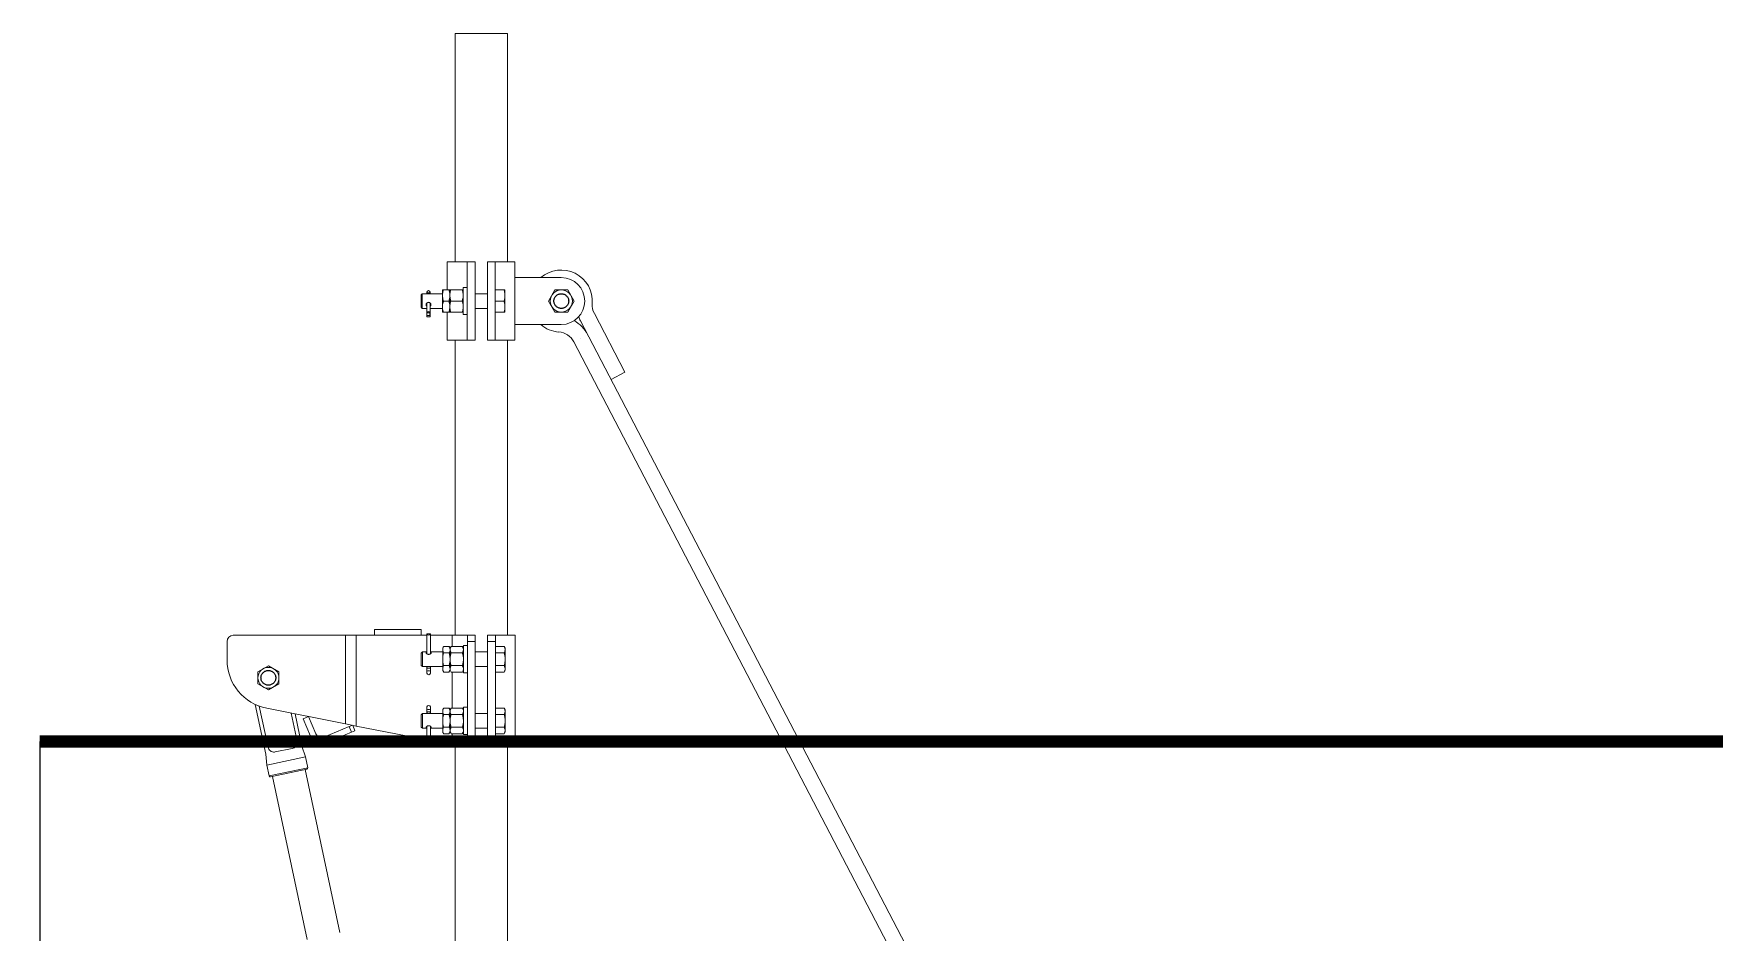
# Model space of a CAD drawing. Header units: millimetres. Extents: x -37020 to 35906, y -101 to 52234.
# Drawn here: x -342.292 to -340.93, y 322.709 to 323.438 of the extents above; entities that cross this region are included whole.
import ezdxf

# ---------------------------------------------------------------- set-up
doc = ezdxf.new("R2010")
doc.units = ezdxf.units.MM
doc.linetypes.add('HIDDEN', pattern=[9.525, 6.35, -3.175])
doc.linetypes.add('TRAZO_Y_PUNTO2', pattern=[12.7, 6.35, -3.175, 0, -3.175])
doc.layers.add('Catenaria', color=2, linetype='Continuous')
doc.layers.add('ME-RIELES', color=240, linetype='TRAZO_Y_PUNTO2')

msp = doc.modelspace()

# ---------------------------------------------------------------- linework, layer by layer
at = {"color": 8, "linetype": 'Continuous', "lineweight": 15}
for p, q in [((-341.9499, 323.4375), (-341.9077, 323.4375)), ((-341.9499, 323.4375), (-341.9499, 323.2524)), ((-341.9077, 323.4375), (-341.9077, 323.2524)), ((-341.9564, 323.2524), (-341.9339, 323.2524)), ((-341.9564, 323.2296), (-341.9564, 323.2524)), ((-341.9403, 323.1889), (-341.9403, 323.2524)), ((-341.9339, 323.1889), (-341.9339, 323.2524)), ((-341.9239, 323.2524), (-341.9015, 323.2524)), ((-341.9239, 323.1889), (-341.9239, 323.2524)), ((-341.9176, 323.1889), (-341.9176, 323.2524)), ((-341.9015, 323.1889), (-341.9015, 323.2524)), ((-341.9435, 323.2317), (-341.9403, 323.2317)), ((-341.9435, 323.2096), (-341.9435, 323.2317)), ((-341.9015, 323.2396), (-341.864, 323.2396)), ((-341.9776, 323.2257), (-341.9766, 323.2266)), ((-341.9776, 323.2156), (-341.9776, 323.2257)), ((-341.9766, 323.2266), (-341.9603, 323.2266)), ((-341.9766, 323.2146), (-341.9766, 323.2266)), ((-341.973, 323.2269), (-341.973, 323.2279)), ((-341.973, 323.2268), (-341.973, 323.2278)), ((-341.973, 323.2266), (-341.973, 323.2269)), ((-341.973, 323.2268), (-341.973, 323.2269)), ((-341.973, 323.2266), (-341.973, 323.2268)), ((-341.973, 323.211), (-341.973, 323.2189)), ((-341.973, 323.2189), (-341.973, 323.211)), ((-341.9702, 323.2269), (-341.9702, 323.2279)), ((-341.9702, 323.2278), (-341.9702, 323.2268)), ((-341.9702, 323.2266), (-341.9702, 323.2269)), ((-341.9702, 323.2269), (-341.9702, 323.2268)), ((-341.9702, 323.2268), (-341.9702, 323.2266)), ((-341.9702, 323.2189), (-341.9702, 323.211)), ((-341.9702, 323.2189), (-341.9702, 323.211)), ((-341.9603, 323.2251), (-341.9603, 323.2296)), ((-341.9603, 323.2161), (-341.9603, 323.2251)), ((-341.9551, 323.2296), (-341.9595, 323.2296)), ((-341.9551, 323.2206), (-341.9595, 323.2206)), ((-341.9543, 323.2296), (-341.9543, 323.2251)), ((-341.9543, 323.2251), (-341.9543, 323.2161)), ((-341.9535, 323.2296), (-341.9443, 323.2296)), ((-341.9535, 323.2206), (-341.9443, 323.2206)), ((-341.9339, 323.2266), (-341.9239, 323.2266)), ((-341.9176, 323.2296), (-341.9104, 323.2296)), ((-341.9176, 323.2206), (-341.9104, 323.2206)), ((-341.9096, 323.2296), (-341.9096, 323.2251)), ((-341.9096, 323.2251), (-341.9096, 323.2161)), ((-341.8744, 323.2206), (-341.8692, 323.2296)), ((-341.8692, 323.2116), (-341.8744, 323.2206)), ((-341.8692, 323.2296), (-341.8588, 323.2296)), ((-341.8588, 323.2296), (-341.8536, 323.2206)), ((-341.8536, 323.2206), (-341.8588, 323.2116)), ((-341.9766, 323.2146), (-341.9776, 323.2156)), ((-341.973, 323.2146), (-341.9766, 323.2146)), ((-341.973, 323.2086), (-341.973, 323.211)), ((-341.9728, 323.2112), (-341.9704, 323.2112)), ((-341.9704, 323.211), (-341.9728, 323.211)), ((-341.9728, 323.211), (-341.9728, 323.209)), ((-341.9704, 323.209), (-341.9728, 323.209)), ((-341.9728, 323.2077), (-341.9704, 323.2077)), ((-341.9704, 323.211), (-341.9704, 323.209)), ((-341.9603, 323.2146), (-341.9702, 323.2146)), ((-341.9702, 323.211), (-341.9702, 323.2086)), ((-341.9603, 323.2161), (-341.9603, 323.2116)), ((-341.9551, 323.2116), (-341.9595, 323.2116)), ((-341.9564, 323.1889), (-341.9564, 323.2116)), ((-341.9543, 323.2161), (-341.9543, 323.2116)), ((-341.9535, 323.2116), (-341.9443, 323.2116)), ((-341.9403, 323.2096), (-341.9435, 323.2096)), ((-341.9239, 323.2146), (-341.9339, 323.2146)), ((-341.9176, 323.2116), (-341.9104, 323.2116)), ((-341.9096, 323.2161), (-341.9096, 323.2116)), ((-341.8588, 323.2116), (-341.8692, 323.2116)), ((-341.8485, 323.2046), (-341.3889, 322.3226)), ((-341.8372, 323.2105), (-341.8124, 323.1629)), ((-341.9015, 323.2016), (-341.864, 323.2016)), ((-341.9564, 323.1889), (-341.9339, 323.1889)), ((-341.9499, 323.1889), (-341.9499, 322.9496)), ((-341.9239, 323.1889), (-341.9015, 323.1889)), ((-341.9077, 323.1889), (-341.9077, 322.9496)), ((-341.3958, 322.3084), (-341.8539, 323.1875)), ((-341.8237, 323.1571), (-341.8124, 323.1629)), ((-342.0388, 322.9496), (-342.1298, 322.9496)), ((-342.0301, 322.9496), (-342.0388, 322.9496)), ((-342.0388, 322.9496), (-342.0388, 322.8777)), ((-342.0301, 322.9496), (-342.0301, 322.876)), ((-341.9728, 322.9496), (-342.0301, 322.9496)), ((-342.0154, 322.9544), (-341.9774, 322.9544)), ((-342.0154, 322.9496), (-342.0154, 322.9544)), ((-341.9774, 322.9496), (-341.9774, 322.9544)), ((-341.9729, 322.9345), (-341.9729, 322.9505)), ((-341.9728, 322.9345), (-341.9728, 322.9505)), ((-341.9726, 322.9509), (-341.9703, 322.9509)), ((-341.97, 322.9505), (-341.97, 322.9345)), ((-341.97, 322.9345), (-341.97, 322.9505)), ((-341.9524, 322.9496), (-341.97, 322.9496)), ((-341.9524, 322.9496), (-341.9426, 322.9496)), ((-341.9524, 322.9496), (-341.9524, 322.9406)), ((-341.9426, 322.9496), (-341.9401, 322.9496)), ((-341.9401, 322.9496), (-341.9401, 322.9446)), ((-341.9338, 322.9496), (-341.9401, 322.9496)), ((-341.9338, 322.9446), (-341.9338, 322.9496)), ((-341.9238, 322.9496), (-341.9238, 322.9446)), ((-341.9174, 322.9496), (-341.9238, 322.9496)), ((-341.9174, 322.9496), (-341.9149, 322.9496)), ((-341.9174, 322.9446), (-341.9174, 322.9496)), ((-341.9149, 322.9496), (-341.9013, 322.9496)), ((-341.9013, 322.9496), (-341.9013, 322.8607)), ((-342.1348, 322.9446), (-342.1348, 322.9296)), ((-341.9774, 322.9352), (-341.9765, 322.9362)), ((-341.9774, 322.9251), (-341.9774, 322.9352)), ((-341.9765, 322.9362), (-341.9729, 322.9362)), ((-341.9765, 322.9242), (-341.9765, 322.9362)), ((-341.97, 322.9362), (-341.9601, 322.9362)), ((-341.9601, 322.9392), (-341.9593, 322.9406)), ((-341.9601, 322.938), (-341.9601, 322.9392)), ((-341.9601, 322.938), (-341.9601, 322.9302)), ((-341.9549, 322.9406), (-341.9593, 322.9406)), ((-341.9549, 322.9354), (-341.9593, 322.9354)), ((-341.9549, 322.9406), (-341.9541, 322.9392)), ((-341.9541, 322.9392), (-341.9533, 322.9406)), ((-341.9541, 322.9392), (-341.9541, 322.938)), ((-341.9541, 322.938), (-341.9541, 322.9302)), ((-341.9533, 322.9406), (-341.9441, 322.9406)), ((-341.9533, 322.9354), (-341.9441, 322.9354)), ((-341.9441, 322.9406), (-341.9433, 322.9392)), ((-341.9433, 322.9412), (-341.9401, 322.9412)), ((-341.9433, 322.9191), (-341.9433, 322.9412)), ((-341.9401, 322.8657), (-341.9401, 322.9446)), ((-341.9401, 322.9446), (-341.9338, 322.9446)), ((-341.9401, 322.9191), (-341.9401, 322.9412)), ((-341.9338, 322.8657), (-341.9338, 322.9446)), ((-341.9338, 322.9362), (-341.9238, 322.9362)), ((-341.9238, 322.8657), (-341.9238, 322.9446)), ((-341.9238, 322.9446), (-341.9174, 322.9446)), ((-341.9174, 322.8657), (-341.9174, 322.9446)), ((-341.9174, 322.9406), (-341.9103, 322.9406)), ((-341.9174, 322.9354), (-341.9103, 322.9354)), ((-341.9103, 322.9406), (-341.9095, 322.9392)), ((-341.9095, 322.9392), (-341.9095, 322.938)), ((-341.9095, 322.938), (-341.9095, 322.9302)), ((-342.1013, 322.9249), (-342.1098, 322.92)), ((-342.1098, 322.92), (-342.1098, 322.9102)), ((-342.0928, 322.92), (-342.1013, 322.9249)), ((-342.0928, 322.9102), (-342.0928, 322.92)), ((-341.9765, 322.9242), (-341.9774, 322.9251)), ((-341.9601, 322.9242), (-341.9765, 322.9242)), ((-341.9729, 322.9235), (-341.9729, 322.9242)), ((-341.9729, 322.9206), (-341.9729, 322.9235)), ((-341.9729, 322.9235), (-341.9728, 322.9234)), ((-341.9729, 322.9189), (-341.9729, 322.9206)), ((-341.9729, 322.9206), (-341.9728, 322.9206)), ((-341.9728, 322.9234), (-341.9728, 322.9242)), ((-341.9728, 322.9206), (-341.9728, 322.9234)), ((-341.9728, 322.9234), (-341.9728, 322.9233)), ((-341.9728, 322.9233), (-341.9726, 322.9232)), ((-341.9728, 322.9188), (-341.9728, 322.9206)), ((-341.9726, 322.9232), (-341.9724, 322.923)), ((-341.9724, 322.923), (-341.9722, 322.923)), ((-341.9722, 322.923), (-341.9719, 322.9229)), ((-341.9719, 322.9229), (-341.9716, 322.9229)), ((-341.9716, 322.9229), (-341.9713, 322.9229)), ((-341.9713, 322.9229), (-341.971, 322.9229)), ((-341.971, 322.9229), (-341.9707, 322.923)), ((-341.9707, 322.923), (-341.9704, 322.923)), ((-341.9704, 322.923), (-341.9702, 322.9232)), ((-341.9702, 322.9232), (-341.9701, 322.9233)), ((-341.9701, 322.9233), (-341.97, 322.9234)), ((-341.97, 322.9242), (-341.97, 322.9235)), ((-341.97, 322.9234), (-341.97, 322.9242)), ((-341.97, 322.9235), (-341.97, 322.9206)), ((-341.97, 322.9234), (-341.97, 322.9235)), ((-341.97, 322.9206), (-341.97, 322.9234)), ((-341.97, 322.9206), (-341.97, 322.9189)), ((-341.97, 322.9188), (-341.97, 322.9206)), ((-341.97, 322.9206), (-341.97, 322.9206)), ((-341.9601, 322.9224), (-341.9601, 322.9302)), ((-341.9601, 322.9212), (-341.9601, 322.9224)), ((-341.9593, 322.9198), (-341.9601, 322.9212)), ((-341.9549, 322.925), (-341.9593, 322.925)), ((-341.9549, 322.9198), (-341.9593, 322.9198)), ((-341.9541, 322.9212), (-341.9549, 322.9198)), ((-341.9541, 322.9302), (-341.9541, 322.9224)), ((-341.9541, 322.9224), (-341.9541, 322.9212)), ((-341.9533, 322.9198), (-341.9541, 322.9212)), ((-341.9533, 322.925), (-341.9441, 322.925)), ((-341.9533, 322.9198), (-341.9441, 322.9198)), ((-341.9524, 322.9198), (-341.9524, 322.8906)), ((-341.9433, 322.9212), (-341.9441, 322.9198)), ((-341.9401, 322.9191), (-341.9433, 322.9191)), ((-341.9238, 322.9242), (-341.9338, 322.9242)), ((-341.9174, 322.925), (-341.9103, 322.925)), ((-341.9174, 322.9198), (-341.9103, 322.9198)), ((-341.9095, 322.9212), (-341.9103, 322.9198)), ((-341.9095, 322.9302), (-341.9095, 322.9224)), ((-341.9095, 322.9224), (-341.9095, 322.9212)), ((-342.1098, 322.9102), (-342.1013, 322.9053)), ((-342.1013, 322.9053), (-342.0928, 322.9102)), ((-342.1121, 322.8935), (-342.1035, 322.8533)), ((-342.1087, 322.8921), (-342.1016, 322.8588)), ((-341.9729, 322.8915), (-341.9729, 322.8897)), ((-341.9728, 322.8915), (-341.9728, 322.8897)), ((-341.97, 322.8915), (-341.97, 322.8897)), ((-341.97, 322.8897), (-341.97, 322.8915)), ((-341.9433, 322.8912), (-341.9433, 322.8691)), ((-341.9401, 322.8912), (-341.9433, 322.8912)), ((-341.9401, 322.8912), (-341.9401, 322.8691)), ((-342.1026, 322.8904), (-342.0388, 322.8777)), ((-342.0781, 322.8638), (-342.0829, 322.8865)), ((-342.0797, 322.8859), (-342.0741, 322.8596)), ((-342.0731, 322.8819), (-342.0687, 322.8837)), ((-342.0673, 322.8678), (-342.0731, 322.8819)), ((-342.0687, 322.8837), (-342.0629, 322.8696)), ((-342.0301, 322.876), (-342.0388, 322.8777)), ((-341.9765, 322.8862), (-341.9774, 322.8852)), ((-341.9774, 322.8852), (-341.9774, 322.8751)), ((-341.9601, 322.8862), (-341.9765, 322.8862)), ((-341.9765, 322.8862), (-341.9765, 322.8742)), ((-341.9729, 322.8897), (-341.9728, 322.8897)), ((-341.9729, 322.8897), (-341.9729, 322.8869)), ((-341.9729, 322.8869), (-341.9728, 322.8869)), ((-341.9729, 322.8869), (-341.9729, 322.8862)), ((-341.9728, 322.8897), (-341.9728, 322.8869)), ((-341.9728, 322.8871), (-341.9726, 322.8872)), ((-341.9728, 322.8869), (-341.9728, 322.8871)), ((-341.9728, 322.8869), (-341.9728, 322.8862)), ((-341.9726, 322.8872), (-341.9724, 322.8873)), ((-341.9724, 322.8873), (-341.9722, 322.8874)), ((-341.9722, 322.8874), (-341.9719, 322.8875)), ((-341.9719, 322.8875), (-341.9716, 322.8875)), ((-341.9716, 322.8875), (-341.9713, 322.8875)), ((-341.9713, 322.8875), (-341.971, 322.8875)), ((-341.971, 322.8875), (-341.9707, 322.8874)), ((-341.9707, 322.8874), (-341.9704, 322.8873)), ((-341.9704, 322.8873), (-341.9702, 322.8872)), ((-341.9702, 322.8872), (-341.9701, 322.8871)), ((-341.9701, 322.8871), (-341.97, 322.8869)), ((-341.97, 322.8897), (-341.97, 322.8897)), ((-341.97, 322.8897), (-341.97, 322.8869)), ((-341.97, 322.8869), (-341.97, 322.8897)), ((-341.97, 322.8869), (-341.97, 322.8869)), ((-341.97, 322.8869), (-341.97, 322.8862)), ((-341.97, 322.8862), (-341.97, 322.8869)), ((-341.9593, 322.8906), (-341.9601, 322.8892)), ((-341.9601, 322.8892), (-341.9601, 322.888)), ((-341.9601, 322.888), (-341.9601, 322.8802)), ((-341.9601, 322.8724), (-341.9601, 322.8802)), ((-341.9549, 322.8906), (-341.9593, 322.8906)), ((-341.9549, 322.8854), (-341.9593, 322.8854)), ((-341.9541, 322.8892), (-341.9549, 322.8906)), ((-341.9533, 322.8906), (-341.9541, 322.8892)), ((-341.9541, 322.888), (-341.9541, 322.8892)), ((-341.9541, 322.8802), (-341.9541, 322.888)), ((-341.9541, 322.8724), (-341.9541, 322.8802)), ((-341.9533, 322.8906), (-341.9441, 322.8906)), ((-341.9533, 322.8854), (-341.9441, 322.8854)), ((-341.9433, 322.8892), (-341.9441, 322.8906)), ((-341.9238, 322.8862), (-341.9338, 322.8862)), ((-341.9174, 322.8906), (-341.9103, 322.8906)), ((-341.9174, 322.8854), (-341.9103, 322.8854)), ((-341.9095, 322.8892), (-341.9103, 322.8906)), ((-341.9095, 322.888), (-341.9095, 322.8892)), ((-341.9095, 322.8802), (-341.9095, 322.888)), ((-341.9095, 322.8724), (-341.9095, 322.8802)), ((-342.0564, 322.8669), (-342.0358, 322.8755)), ((-342.034, 322.8711), (-342.0545, 322.8625)), ((-342.033, 322.8766), (-342.0358, 322.8755)), ((-342.0358, 322.8755), (-342.034, 322.8711)), ((-342.034, 322.8711), (-342.0312, 322.8722)), ((-342.0312, 322.8722), (-342.033, 322.8766)), ((-341.9728, 322.8647), (-342.0301, 322.876)), ((-341.9774, 322.8751), (-341.9765, 322.8742)), ((-341.9765, 322.8742), (-341.9729, 322.8742)), ((-341.9729, 322.8758), (-341.9729, 322.8598)), ((-341.9728, 322.8758), (-341.9728, 322.8598)), ((-341.97, 322.8758), (-341.97, 322.8598)), ((-341.97, 322.8598), (-341.97, 322.8758)), ((-341.97, 322.8742), (-341.9601, 322.8742)), ((-341.9529, 322.8607), (-341.97, 322.8641)), ((-341.9601, 322.8724), (-341.9601, 322.8712)), ((-341.9601, 322.8712), (-341.9593, 322.8698)), ((-341.9549, 322.875), (-341.9593, 322.875)), ((-341.9549, 322.8698), (-341.9593, 322.8698)), ((-341.9549, 322.8698), (-341.9541, 322.8712)), ((-341.9541, 322.8712), (-341.9541, 322.8724)), ((-341.9541, 322.8712), (-341.9533, 322.8698)), ((-341.9533, 322.875), (-341.9441, 322.875)), ((-341.9533, 322.8698), (-341.9441, 322.8698)), ((-341.9524, 322.8698), (-341.9524, 322.8607)), ((-341.9441, 322.8698), (-341.9433, 322.8712)), ((-341.9433, 322.8691), (-341.9401, 322.8691)), ((-341.9401, 322.8657), (-341.9401, 322.8607)), ((-341.9338, 322.8657), (-341.9401, 322.8657)), ((-341.9338, 322.8742), (-341.9238, 322.8742)), ((-341.9338, 322.8607), (-341.9338, 322.8657)), ((-341.9238, 322.8657), (-341.9238, 322.8607)), ((-341.9174, 322.8657), (-341.9238, 322.8657)), ((-341.9174, 322.875), (-341.9103, 322.875)), ((-341.9174, 322.8698), (-341.9103, 322.8698)), ((-341.9174, 322.8607), (-341.9174, 322.8657)), ((-341.9103, 322.8698), (-341.9095, 322.8712)), ((-341.9095, 322.8712), (-341.9095, 322.8724)), ((-342.1035, 322.8533), (-342.1026, 322.8443)), ((-342.1035, 322.8533), (-342.1035, 322.8533)), ((-342.1026, 322.8443), (-342.0713, 322.851)), ((-342.0957, 322.855), (-342.0964, 322.8548)), ((-342.082, 322.8579), (-342.0957, 322.855)), ((-342.0812, 322.8581), (-342.082, 322.8579)), ((-342.0713, 322.851), (-342.0741, 322.8596)), ((-342.0741, 322.8596), (-342.0741, 322.8596)), ((-342.0694, 322.8422), (-342.0713, 322.851)), ((-341.9726, 322.8595), (-341.9703, 322.8595)), ((-341.9529, 322.8607), (-341.9426, 322.8607)), ((-341.9499, 322.8607), (-341.9499, 321.8229)), ((-341.9426, 322.8607), (-341.9401, 322.8607)), ((-341.9401, 322.8607), (-341.9338, 322.8607)), ((-341.9238, 322.8607), (-341.9174, 322.8607)), ((-341.9174, 322.8607), (-341.9149, 322.8607)), ((-341.9149, 322.8607), (-341.9013, 322.8607)), ((-341.9077, 322.8607), (-341.9077, 321.8442)), ((-342.1026, 322.8443), (-342.1007, 322.8355)), ((-342.0694, 322.8422), (-342.1007, 322.8355)), ((-342.0995, 322.8347), (-342.0702, 322.841)), ((-342.0435, 322.7087), (-342.0716, 322.8407)), ((-342.098, 322.8351), (-342.0699, 322.703))]:
    msp.add_line(p, q, dxfattribs=at)
for centre, radius in [((-341.864, 323.2206), 0.009), ((-342.1013, 322.9151), 0.0085)]:
    msp.add_circle(centre, radius, dxfattribs=at)
at = {"color": 8, "linetype": 'HIDDEN'}
for centre in [(-341.864, 323.2206), (-342.1013, 322.9151)]:
    msp.add_circle(centre, 0.006, dxfattribs=at)
at = {"color": 8, "linetype": 'Continuous', "lineweight": 15}
for centre, radius, start, end in [((-341.864, 323.2206), 0.0252, 355.4067, 131.0706), ((-341.864, 323.2206), 0.019, 270, 90), ((-341.9716, 323.2276), 0.00145, 10.9624, 169.0376), ((-341.9728, 323.2278), 0.00023, 169.0376, 180), ((-341.9716, 323.225), 0.00233, 52.408, 127.592), ((-341.9704, 323.2278), 0.00023, 0, 10.9624), ((-341.8239, 323.2174), 0.015, 175.4067, 207.5234), ((-341.8672, 323.1806), 0.0277, 27.5234, 60.6893), ((-341.8239, 323.2174), 0.0277, 200.1634, 207.5234), ((-341.864, 323.2206), 0.0252, 228.9294, 265.446), ((-341.8672, 323.1806), 0.015, 27.5234, 85.446), ((-342.1298, 322.9446), 0.005, 90, 180), ((-342.0948, 322.9296), 0.04, 180, 258.7892), ((-341.9726, 322.9189), 0.00023, 180, 190.9624), ((-341.9714, 322.9158), 0.00502, 73.5357, 106.4643), ((-341.9714, 322.9191), 0.00145, 190.9624, 349.0376), ((-341.9702, 322.9189), 0.00023, 349.0376, 0), ((-341.9726, 322.8915), 0.00023, 169.0376, 180), ((-341.9714, 322.8912), 0.00145, 10.9624, 169.0376), ((-341.9702, 322.8915), 0.00023, 0, 10.9624), ((-341.9714, 322.8945), 0.00502, 253.5357, 286.4643), ((-342.0583, 322.8715), 0.00976, 202.5841, 292.5841), ((-342.0583, 322.8715), 0.005, 202.5841, 292.5841), ((-342.0704, 322.842), 0.001, 282.0463, 12.0463), ((-342.0997, 322.8357), 0.001, 192.0463, 282.0463)]:
    msp.add_arc(centre, radius, start, end, dxfattribs=at)
at = {"color": 8, "lineweight": 15}
msp.add_arc((-341.8293, 323.2003), 0.0214, 207.5021, 207.5234, dxfattribs=at)
at = {"color": 8, "linetype": 'Continuous', "lineweight": 15, "extrusion": (0, 0, -1)}
for centre, major_axis, ratio, start_param, end_param in [((-341.9716, 323.211), (0.00145, 0), 0.268541, 3.332922, 3.77896), ((-341.9728, 323.211), (0.00023, 0), 0.268541, 1.570796, 3.332922), ((-341.9728, 323.2086), (0, -0.000337), 0.683289, 1.379467, 3.141593), ((-341.9716, 323.209), (0, -0.00212), 0.683289, 0.933429, 1.379467), ((-341.9716, 323.2097), (0, 0.00251), 0.578234, -0.933429, 0.933429), ((-341.9716, 323.2077), (0.00145, 0), 0.002646, 0.637368, 2.504225), ((-341.9716, 323.211), (0.00145, 0), 0.268541, -0.637368, -0.191329), ((-341.9704, 323.211), (0.00023, 0), 0.268541, -0.191329, 1.570796), ((-341.9704, 323.2086), (0, -0.000337), 0.683289, 3.141593, 4.903718), ((-341.9716, 323.209), (0, 0.00212), 0.683289, 1.762125, 2.208164), ((-341.9726, 322.9505), (0.00023, 0), 0.534873, 3.141593, 3.332922), ((-341.9714, 322.9504), (0.00145, 0), 0.534873, 3.332922, 3.77896), ((-341.9714, 322.9526), (0, -0.00289), 0.501149, -0.933429, 0.933429), ((-341.9714, 322.9504), (0.00145, 0), 0.534873, -0.637368, -0.191329), ((-341.9702, 322.9505), (0.00023, 0), 0.534873, -0.191329, 0)]:
    msp.add_ellipse(centre, major_axis=major_axis, ratio=ratio, start_param=start_param, end_param=end_param, dxfattribs=at)
at = {"color": 8, "linetype": 'Continuous', "lineweight": 15}
for centre, major_axis, ratio, start_param, end_param in [((-341.9726, 322.8598), (0.00023, 0), 0.534873, 3.141593, 3.332922), ((-341.9714, 322.86), (0.00145, 0), 0.534873, 3.332922, 3.77896), ((-341.9714, 322.8578), (0, 0.00289), 0.501149, -0.933429, 0.933429), ((-341.9714, 322.86), (0.00145, 0), 0.534873, -0.637368, -0.191329), ((-341.9702, 322.8598), (0.00023, 0), 0.534873, -0.191329, 0)]:
    msp.add_ellipse(centre, major_axis=major_axis, ratio=ratio, start_param=start_param, end_param=end_param, dxfattribs=at)
for points, knots in [([(-341.9716, 323.2196), (-341.9717, 323.2195), (-341.9719, 323.2195), (-341.9722, 323.2195), (-341.9725, 323.2193), (-341.9728, 323.2191), (-341.9731, 323.2189), (-341.9733, 323.2187), (-341.9734, 323.2184), (-341.9735, 323.2181), (-341.9736, 323.2178), (-341.9736, 323.2175), (-341.9735, 323.2172), (-341.9734, 323.217), (-341.9733, 323.2168), (-341.9731, 323.2166), (-341.973, 323.2165), (-341.973, 323.2165)], [0, 0, 0, 0, 0.068185, 0.138424, 0.206589, 0.276604, 0.347191, 0.419719, 0.492019, 0.56656, 0.636312, 0.708255, 0.775366, 0.84438, 0.912446, 0.982318, 1, 1, 1, 1]), ([(-341.9702, 323.2165), (-341.9702, 323.2165), (-341.9701, 323.2166), (-341.9699, 323.2167), (-341.9698, 323.217), (-341.9696, 323.2172), (-341.9696, 323.2175), (-341.9696, 323.2178), (-341.9696, 323.2181), (-341.9697, 323.2184), (-341.9699, 323.2186), (-341.9701, 323.2189), (-341.9703, 323.2191), (-341.9706, 323.2193), (-341.9709, 323.2194), (-341.9713, 323.2195), (-341.9715, 323.2195), (-341.9716, 323.2196)], [0, 0, 0, 0, 0.007353, 0.079304, 0.153361, 0.224729, 0.298371, 0.366432, 0.436535, 0.503615, 0.572511, 0.642094, 0.713546, 0.785744, 0.860107, 0.929006, 1, 1, 1, 1]), ([(-341.9603, 323.2251), (-341.9603, 323.2253), (-341.9603, 323.2257), (-341.9602, 323.2265), (-341.96, 323.2276), (-341.9598, 323.2286), (-341.9596, 323.2293), (-341.9595, 323.2296)], [0, 0, 0, 0, 0.070056, 0.299813, 0.530831, 0.765026, 1, 1, 1, 1]), ([(-341.9595, 323.2296), (-341.9596, 323.2296), (-341.9598, 323.2296), (-341.9601, 323.2296), (-341.9602, 323.2296), (-341.9603, 323.2296), (-341.9603, 323.2296)], [0, 0, 0, 0, 0.247269, 0.495363, 0.746874, 1, 1, 1, 1]), ([(-341.9595, 323.2206), (-341.9596, 323.2211), (-341.9598, 323.2219), (-341.96, 323.2228), (-341.9602, 323.2239), (-341.9602, 323.2246), (-341.9603, 323.2251)], [0, 0, 0, 0, 0.3298121, 0.4953835, 0.6598535, 1, 1, 1, 1]), ([(-341.9595, 323.2206), (-341.9595, 323.2205), (-341.9596, 323.2201), (-341.9599, 323.2192), (-341.9601, 323.2181), (-341.9602, 323.217), (-341.9603, 323.2164), (-341.9603, 323.2161)], [0, 0, 0, 0, 0.1285596, 0.257217, 0.6262796, 0.8131452, 1, 1, 1, 1]), ([(-341.9543, 323.2251), (-341.9543, 323.2253), (-341.9543, 323.2257), (-341.9543, 323.2265), (-341.9545, 323.2276), (-341.9547, 323.2286), (-341.955, 323.2293), (-341.9551, 323.2296)], [0, 0, 0, 0, 0.070056, 0.299813, 0.530831, 0.765026, 1, 1, 1, 1]), ([(-341.9551, 323.2296), (-341.955, 323.2296), (-341.9547, 323.2296), (-341.9545, 323.2296), (-341.9543, 323.2296), (-341.9543, 323.2296), (-341.9543, 323.2296)], [0, 0, 0, 0, 0.247269, 0.495363, 0.746874, 1, 1, 1, 1]), ([(-341.9551, 323.2206), (-341.955, 323.221), (-341.9547, 323.2217), (-341.9545, 323.2229), (-341.9543, 323.224), (-341.9543, 323.2248), (-341.9543, 323.2251)], [0, 0, 0, 0, 0.247269, 0.495363, 0.746874, 1, 1, 1, 1]), ([(-341.9551, 323.2206), (-341.9549, 323.2203), (-341.9547, 323.2193), (-341.9544, 323.2181), (-341.9543, 323.217), (-341.9543, 323.2164), (-341.9543, 323.2161)], [0, 0, 0, 0, 0.257198, 0.626269, 0.812787, 1, 1, 1, 1]), ([(-341.9543, 323.2251), (-341.9543, 323.2254), (-341.9543, 323.2258), (-341.9542, 323.2267), (-341.954, 323.228), (-341.9536, 323.2291), (-341.9535, 323.2296)], [0, 0, 0, 0, 0.134092, 0.268456, 0.632398, 1, 1, 1, 1]), ([(-341.9543, 323.2296), (-341.9543, 323.2296), (-341.9543, 323.2296), (-341.9542, 323.2296), (-341.954, 323.2296), (-341.9538, 323.2296), (-341.9536, 323.2296), (-341.9535, 323.2296)], [0, 0, 0, 0, 0.070059, 0.376588, 0.530821, 0.683101, 1, 1, 1, 1]), ([(-341.9535, 323.2206), (-341.9535, 323.2208), (-341.9536, 323.2212), (-341.9539, 323.2221), (-341.9541, 323.2232), (-341.9542, 323.2243), (-341.9543, 323.2249), (-341.9543, 323.2251)], [0, 0, 0, 0, 0.128559, 0.257217, 0.626279, 0.812792, 1, 1, 1, 1]), ([(-341.9535, 323.2206), (-341.9536, 323.2203), (-341.9538, 323.2196), (-341.9541, 323.2184), (-341.9542, 323.2173), (-341.9543, 323.2165), (-341.9543, 323.2161)], [0, 0, 0, 0, 0.247269, 0.495363, 0.746874, 1, 1, 1, 1]), ([(-341.9435, 323.2251), (-341.9435, 323.2254), (-341.9435, 323.2258), (-341.9436, 323.2267), (-341.9438, 323.228), (-341.9441, 323.2291), (-341.9443, 323.2296)], [0, 0, 0, 0, 0.134092, 0.268456, 0.632398, 1, 1, 1, 1]), ([(-341.9435, 323.2296), (-341.9435, 323.2296), (-341.9435, 323.2296), (-341.9435, 323.2296), (-341.9437, 323.2296), (-341.9439, 323.2296), (-341.9442, 323.2296), (-341.9443, 323.2296)], [0, 0, 0, 0, 0.0700556, 0.2998126, 0.5308313, 0.7650256, 1, 1, 1, 1]), ([(-341.9443, 323.2206), (-341.9442, 323.2208), (-341.9441, 323.2212), (-341.9438, 323.2221), (-341.9436, 323.2232), (-341.9435, 323.2243), (-341.9435, 323.2249), (-341.9435, 323.2251)], [0, 0, 0, 0, 0.128559, 0.257217, 0.626279, 0.812792, 1, 1, 1, 1]), ([(-341.9443, 323.2206), (-341.9442, 323.2203), (-341.9439, 323.2196), (-341.9437, 323.2184), (-341.9435, 323.2173), (-341.9435, 323.2165), (-341.9435, 323.2161)], [0, 0, 0, 0, 0.247269, 0.495363, 0.746874, 1, 1, 1, 1]), ([(-341.9096, 323.2251), (-341.9096, 323.2253), (-341.9096, 323.2257), (-341.9097, 323.2265), (-341.9099, 323.2276), (-341.9101, 323.2286), (-341.9103, 323.2293), (-341.9104, 323.2296)], [0, 0, 0, 0, 0.0700556, 0.2998126, 0.5308313, 0.7650256, 1, 1, 1, 1]), ([(-341.9104, 323.2296), (-341.9104, 323.2296), (-341.9102, 323.2296), (-341.9099, 323.2296), (-341.9098, 323.2296), (-341.9097, 323.2296), (-341.9096, 323.2296), (-341.9096, 323.2296)], [0, 0, 0, 0, 0.195992, 0.395337, 0.59523, 0.797179, 1, 1, 1, 1]), ([(-341.9104, 323.2206), (-341.9103, 323.221), (-341.9101, 323.2217), (-341.9098, 323.2229), (-341.9097, 323.224), (-341.9097, 323.2248), (-341.9096, 323.2251)], [0, 0, 0, 0, 0.2472686, 0.4953626, 0.746874, 1, 1, 1, 1]), ([(-341.9096, 323.2161), (-341.9096, 323.2163), (-341.9096, 323.2167), (-341.9097, 323.2175), (-341.9099, 323.2186), (-341.9101, 323.2196), (-341.9103, 323.2203), (-341.9104, 323.2206)], [0, 0, 0, 0, 0.070056, 0.299813, 0.530831, 0.765026, 1, 1, 1, 1]), ([(-341.9603, 323.2161), (-341.9603, 323.2157), (-341.9602, 323.2148), (-341.96, 323.2133), (-341.9596, 323.2122), (-341.9595, 323.2116)], [0, 0, 0, 0, 0.268407, 0.632373, 1, 1, 1, 1]), ([(-341.9603, 323.2116), (-341.9603, 323.2116), (-341.9603, 323.2116), (-341.9602, 323.2116), (-341.96, 323.2116), (-341.9598, 323.2116), (-341.9596, 323.2116), (-341.9595, 323.2116)], [0, 0, 0, 0, 0.070056, 0.299813, 0.530831, 0.765026, 1, 1, 1, 1]), ([(-341.9543, 323.2161), (-341.9543, 323.2157), (-341.9543, 323.2148), (-341.9546, 323.2133), (-341.9549, 323.2122), (-341.9551, 323.2116)], [0, 0, 0, 0, 0.268407, 0.632373, 1, 1, 1, 1]), ([(-341.9543, 323.2116), (-341.9543, 323.2116), (-341.9543, 323.2116), (-341.9543, 323.2116), (-341.9545, 323.2116), (-341.9547, 323.2116), (-341.955, 323.2116), (-341.9551, 323.2116)], [0, 0, 0, 0, 0.070056, 0.299813, 0.530831, 0.765026, 1, 1, 1, 1]), ([(-341.9543, 323.2161), (-341.9543, 323.216), (-341.9543, 323.2156), (-341.9542, 323.2148), (-341.954, 323.2137), (-341.9538, 323.2127), (-341.9536, 323.212), (-341.9535, 323.2116)], [0, 0, 0, 0, 0.070056, 0.299813, 0.530831, 0.765026, 1, 1, 1, 1]), ([(-341.9535, 323.2116), (-341.9536, 323.2116), (-341.9538, 323.2116), (-341.9541, 323.2116), (-341.9542, 323.2116), (-341.9543, 323.2116), (-341.9543, 323.2116)], [0, 0, 0, 0, 0.247269, 0.495363, 0.746874, 1, 1, 1, 1]), ([(-341.9435, 323.2161), (-341.9435, 323.216), (-341.9435, 323.2155), (-341.9435, 323.2147), (-341.9437, 323.2137), (-341.9439, 323.2128), (-341.9441, 323.2121), (-341.9443, 323.2116)], [0, 0, 0, 0, 0.070059, 0.376588, 0.530821, 0.683101, 1, 1, 1, 1]), ([(-341.9443, 323.2116), (-341.9442, 323.2116), (-341.9439, 323.2116), (-341.9437, 323.2116), (-341.9435, 323.2116), (-341.9435, 323.2116), (-341.9435, 323.2116)], [0, 0, 0, 0, 0.2472686, 0.4953626, 0.746874, 1, 1, 1, 1]), ([(-341.9104, 323.2116), (-341.9103, 323.212), (-341.9101, 323.2127), (-341.9098, 323.2139), (-341.9097, 323.215), (-341.9097, 323.2158), (-341.9096, 323.2161)], [0, 0, 0, 0, 0.2472686, 0.4953626, 0.746874, 1, 1, 1, 1]), ([(-341.9096, 323.2116), (-341.9096, 323.2116), (-341.9097, 323.2116), (-341.9098, 323.2116), (-341.9099, 323.2116), (-341.9101, 323.2116), (-341.9103, 323.2116), (-341.9104, 323.2116), (-341.9104, 323.2116)], [0, 0, 0, 0, 0.19903, 0.398926, 0.601147, 0.803999, 0.901978, 1, 1, 1, 1]), ([(-341.9729, 322.9359), (-341.9729, 322.9359), (-341.973, 322.9359), (-341.9731, 322.9358), (-341.9733, 322.9357), (-341.9734, 322.9356), (-341.9734, 322.9355), (-341.9734, 322.9353), (-341.9734, 322.9351), (-341.9733, 322.9349), (-341.9731, 322.9347), (-341.9729, 322.9346), (-341.9727, 322.9344), (-341.9724, 322.9343), (-341.9721, 322.9342), (-341.9717, 322.9341), (-341.9714, 322.9341), (-341.9711, 322.9341), (-341.9708, 322.9342), (-341.9705, 322.9343), (-341.9702, 322.9344), (-341.97, 322.9345), (-341.9698, 322.9347), (-341.9696, 322.9349), (-341.9695, 322.9351), (-341.9694, 322.9353), (-341.9694, 322.9355), (-341.9695, 322.9356), (-341.9696, 322.9357), (-341.9697, 322.9358), (-341.9699, 322.9359), (-341.97, 322.9359), (-341.97, 322.9359)], [0, 0, 0, 0, 0.003682, 0.039936, 0.076077, 0.113337, 0.148204, 0.184166, 0.217713, 0.25221, 0.286234, 0.321161, 0.356766, 0.393373, 0.429418, 0.466605, 0.501023, 0.536512, 0.56981, 0.604018, 0.638396, 0.673681, 0.709667, 0.746706, 0.782399, 0.81923, 0.85327, 0.888331, 0.92188, 0.956338, 0.991139, 1, 1, 1, 1]), ([(-341.9593, 322.9406), (-341.9594, 322.9405), (-341.9595, 322.9402), (-341.9597, 322.9397), (-341.96, 322.9391), (-341.9601, 322.9385), (-341.9601, 322.9381), (-341.9601, 322.938)], [0, 0, 0, 0, 0.12856, 0.257217, 0.62628, 0.813145, 1, 1, 1, 1]), ([(-341.9601, 322.938), (-341.9601, 322.9377), (-341.9601, 322.9372), (-341.9598, 322.9363), (-341.9595, 322.9357), (-341.9593, 322.9354)], [0, 0, 0, 0, 0.268407, 0.632373, 1, 1, 1, 1]), ([(-341.9601, 322.9302), (-341.9601, 322.9303), (-341.9601, 322.9308), (-341.96, 322.9318), (-341.9599, 322.933), (-341.9596, 322.9342), (-341.9594, 322.935), (-341.9593, 322.9354)], [0, 0, 0, 0, 0.0700556, 0.2998126, 0.5308313, 0.7650256, 1, 1, 1, 1]), ([(-341.9549, 322.9406), (-341.9548, 322.9404), (-341.9545, 322.9398), (-341.9542, 322.9391), (-341.9541, 322.9385), (-341.9541, 322.9381), (-341.9541, 322.938)], [0, 0, 0, 0, 0.257198, 0.62627, 0.81314, 1, 1, 1, 1]), ([(-341.9541, 322.938), (-341.9541, 322.9377), (-341.9541, 322.9372), (-341.9544, 322.9363), (-341.9547, 322.9357), (-341.9549, 322.9354)], [0, 0, 0, 0, 0.268407, 0.632373, 1, 1, 1, 1]), ([(-341.9541, 322.9302), (-341.9541, 322.9303), (-341.9541, 322.9308), (-341.9542, 322.9318), (-341.9543, 322.933), (-341.9546, 322.9342), (-341.9548, 322.935), (-341.9549, 322.9354)], [0, 0, 0, 0, 0.0700556, 0.2998126, 0.5308313, 0.7650256, 1, 1, 1, 1]), ([(-341.9533, 322.9406), (-341.9534, 322.9404), (-341.9536, 322.9399), (-341.9539, 322.9393), (-341.9541, 322.9386), (-341.9541, 322.9382), (-341.9541, 322.938)], [0, 0, 0, 0, 0.247269, 0.495363, 0.746874, 1, 1, 1, 1]), ([(-341.9541, 322.938), (-341.9541, 322.9379), (-341.9541, 322.9376), (-341.954, 322.9372), (-341.9539, 322.9366), (-341.9536, 322.936), (-341.9534, 322.9356), (-341.9533, 322.9354)], [0, 0, 0, 0, 0.070056, 0.299813, 0.530831, 0.765026, 1, 1, 1, 1]), ([(-341.9533, 322.9354), (-341.9534, 322.935), (-341.9536, 322.9341), (-341.9539, 322.9328), (-341.9541, 322.9315), (-341.9541, 322.9306), (-341.9541, 322.9302)], [0, 0, 0, 0, 0.247269, 0.495363, 0.746874, 1, 1, 1, 1]), ([(-341.9441, 322.9406), (-341.944, 322.9404), (-341.9438, 322.9399), (-341.9435, 322.9393), (-341.9433, 322.9386), (-341.9433, 322.9382), (-341.9433, 322.938)], [0, 0, 0, 0, 0.247269, 0.495363, 0.746874, 1, 1, 1, 1]), ([(-341.9433, 322.938), (-341.9433, 322.9379), (-341.9433, 322.9376), (-341.9434, 322.9371), (-341.9435, 322.9366), (-341.9437, 322.936), (-341.944, 322.9356), (-341.9441, 322.9354)], [0, 0, 0, 0, 0.070059, 0.376588, 0.530821, 0.683101, 1, 1, 1, 1]), ([(-341.9441, 322.9354), (-341.944, 322.935), (-341.9438, 322.9341), (-341.9435, 322.9328), (-341.9433, 322.9315), (-341.9433, 322.9306), (-341.9433, 322.9302)], [0, 0, 0, 0, 0.247269, 0.495363, 0.746874, 1, 1, 1, 1]), ([(-341.9095, 322.938), (-341.9095, 322.938), (-341.9095, 322.9383), (-341.9095, 322.9388), (-341.9097, 322.9394), (-341.9099, 322.94), (-341.9102, 322.9404), (-341.9103, 322.9406)], [0, 0, 0, 0, 0.070056, 0.300425, 0.53083, 0.765392, 1, 1, 1, 1]), ([(-341.9103, 322.9354), (-341.9102, 322.9356), (-341.9099, 322.936), (-341.9097, 322.9367), (-341.9095, 322.9373), (-341.9095, 322.9378), (-341.9095, 322.938)], [0, 0, 0, 0, 0.2477112, 0.4953655, 0.7477053, 1, 1, 1, 1]), ([(-341.9095, 322.9302), (-341.9095, 322.9305), (-341.9095, 322.9312), (-341.9096, 322.9323), (-341.9098, 322.9333), (-341.91, 322.9344), (-341.9102, 322.935), (-341.9103, 322.9354)], [0, 0, 0, 0, 0.199457, 0.398929, 0.601454, 0.804007, 1, 1, 1, 1]), ([(-341.9593, 322.925), (-341.9594, 322.9254), (-341.9596, 322.9262), (-341.9599, 322.9275), (-341.9601, 322.9288), (-341.9601, 322.9297), (-341.9601, 322.9302)], [0, 0, 0, 0, 0.247269, 0.495363, 0.746874, 1, 1, 1, 1]), ([(-341.9601, 322.9224), (-341.9601, 322.9224), (-341.9601, 322.9227), (-341.96, 322.9232), (-341.9599, 322.9238), (-341.9596, 322.9244), (-341.9594, 322.9248), (-341.9593, 322.925)], [0, 0, 0, 0, 0.070056, 0.299813, 0.530831, 0.765026, 1, 1, 1, 1]), ([(-341.9593, 322.9198), (-341.9594, 322.92), (-341.9596, 322.9204), (-341.9599, 322.9211), (-341.9601, 322.9217), (-341.9601, 322.9222), (-341.9601, 322.9224)], [0, 0, 0, 0, 0.247269, 0.495363, 0.746874, 1, 1, 1, 1]), ([(-341.9549, 322.925), (-341.9548, 322.9254), (-341.9546, 322.9262), (-341.9543, 322.9275), (-341.9541, 322.9288), (-341.9541, 322.9297), (-341.9541, 322.9302)], [0, 0, 0, 0, 0.247711, 0.495365, 0.747705, 1, 1, 1, 1]), ([(-341.9541, 322.9224), (-341.9541, 322.9224), (-341.9541, 322.9227), (-341.9542, 322.9232), (-341.9543, 322.9238), (-341.9546, 322.9244), (-341.9548, 322.9248), (-341.9549, 322.925)], [0, 0, 0, 0, 0.070056, 0.300425, 0.53083, 0.765392, 1, 1, 1, 1]), ([(-341.9549, 322.9198), (-341.9548, 322.92), (-341.9546, 322.9204), (-341.9543, 322.9211), (-341.9541, 322.9217), (-341.9541, 322.9222), (-341.9541, 322.9224)], [0, 0, 0, 0, 0.247269, 0.495363, 0.746874, 1, 1, 1, 1]), ([(-341.9541, 322.9302), (-341.9541, 322.9301), (-341.9541, 322.9295), (-341.954, 322.9286), (-341.9539, 322.9274), (-341.9536, 322.9262), (-341.9534, 322.9254), (-341.9533, 322.925)], [0, 0, 0, 0, 0.070056, 0.299813, 0.530831, 0.765026, 1, 1, 1, 1]), ([(-341.9533, 322.925), (-341.9534, 322.9248), (-341.9537, 322.9242), (-341.954, 322.9235), (-341.9541, 322.9229), (-341.9541, 322.9225), (-341.9541, 322.9224)], [0, 0, 0, 0, 0.257198, 0.62627, 0.81314, 1, 1, 1, 1]), ([(-341.9541, 322.9224), (-341.9541, 322.9221), (-341.9541, 322.9216), (-341.9538, 322.9207), (-341.9535, 322.9201), (-341.9533, 322.9198)], [0, 0, 0, 0, 0.268407, 0.632373, 1, 1, 1, 1]), ([(-341.9433, 322.9302), (-341.9433, 322.9301), (-341.9433, 322.9295), (-341.9434, 322.9286), (-341.9435, 322.9274), (-341.9438, 322.9262), (-341.944, 322.9254), (-341.9441, 322.925)], [0, 0, 0, 0, 0.070056, 0.299813, 0.530831, 0.765026, 1, 1, 1, 1]), ([(-341.9441, 322.925), (-341.944, 322.9248), (-341.9437, 322.9242), (-341.9434, 322.9235), (-341.9433, 322.9229), (-341.9433, 322.9225), (-341.9433, 322.9224)], [0, 0, 0, 0, 0.257198, 0.62627, 0.81314, 1, 1, 1, 1]), ([(-341.9433, 322.9224), (-341.9433, 322.9221), (-341.9433, 322.9216), (-341.9436, 322.9207), (-341.9439, 322.9201), (-341.9441, 322.9198)], [0, 0, 0, 0, 0.268407, 0.632373, 1, 1, 1, 1]), ([(-341.9103, 322.925), (-341.9101, 322.9256), (-341.9098, 322.9266), (-341.9096, 322.928), (-341.9095, 322.9291), (-341.9095, 322.9298), (-341.9095, 322.9302)], [0, 0, 0, 0, 0.387945, 0.583937, 0.779906, 1, 1, 1, 1]), ([(-341.9095, 322.9224), (-341.9095, 322.9224), (-341.9095, 322.9227), (-341.9095, 322.9232), (-341.9097, 322.9238), (-341.9099, 322.9244), (-341.9102, 322.9248), (-341.9103, 322.925)], [0, 0, 0, 0, 0.070056, 0.300425, 0.53083, 0.765392, 1, 1, 1, 1]), ([(-341.9103, 322.9198), (-341.9102, 322.92), (-341.9099, 322.9204), (-341.9097, 322.9211), (-341.9095, 322.9217), (-341.9095, 322.9222), (-341.9095, 322.9224)], [0, 0, 0, 0, 0.247711, 0.495365, 0.747705, 1, 1, 1, 1]), ([(-341.9593, 322.8906), (-341.9594, 322.8904), (-341.9596, 322.8899), (-341.9599, 322.8893), (-341.9601, 322.8886), (-341.9601, 322.8882), (-341.9601, 322.888)], [0, 0, 0, 0, 0.247269, 0.495363, 0.746874, 1, 1, 1, 1]), ([(-341.9601, 322.888), (-341.9601, 322.8879), (-341.9601, 322.8876), (-341.96, 322.8872), (-341.9599, 322.8866), (-341.9596, 322.886), (-341.9594, 322.8856), (-341.9593, 322.8854)], [0, 0, 0, 0, 0.070056, 0.299813, 0.530831, 0.765026, 1, 1, 1, 1]), ([(-341.9593, 322.8854), (-341.9594, 322.885), (-341.9596, 322.8841), (-341.9599, 322.8828), (-341.9601, 322.8815), (-341.9601, 322.8806), (-341.9601, 322.8802)], [0, 0, 0, 0, 0.247269, 0.495363, 0.746874, 1, 1, 1, 1]), ([(-341.9601, 322.8802), (-341.9601, 322.8801), (-341.9601, 322.8795), (-341.96, 322.8786), (-341.9599, 322.8774), (-341.9596, 322.8762), (-341.9594, 322.8754), (-341.9593, 322.875)], [0, 0, 0, 0, 0.0700556, 0.2998126, 0.5308313, 0.7650256, 1, 1, 1, 1]), ([(-341.9549, 322.8906), (-341.9548, 322.8904), (-341.9546, 322.8899), (-341.9543, 322.8893), (-341.9541, 322.8886), (-341.9541, 322.8882), (-341.9541, 322.888)], [0, 0, 0, 0, 0.247269, 0.495363, 0.746874, 1, 1, 1, 1]), ([(-341.9541, 322.888), (-341.9541, 322.8879), (-341.9541, 322.8876), (-341.9542, 322.8872), (-341.9543, 322.8866), (-341.9546, 322.886), (-341.9548, 322.8856), (-341.9549, 322.8854)], [0, 0, 0, 0, 0.070056, 0.300425, 0.53083, 0.765392, 1, 1, 1, 1]), ([(-341.9549, 322.8854), (-341.9548, 322.885), (-341.9546, 322.8841), (-341.9543, 322.8828), (-341.9541, 322.8815), (-341.9541, 322.8806), (-341.9541, 322.8802)], [0, 0, 0, 0, 0.247711, 0.495365, 0.747705, 1, 1, 1, 1]), ([(-341.9541, 322.8802), (-341.9541, 322.8801), (-341.9541, 322.8795), (-341.9542, 322.8786), (-341.9543, 322.8774), (-341.9546, 322.8762), (-341.9548, 322.8754), (-341.9549, 322.875)], [0, 0, 0, 0, 0.0700556, 0.2998126, 0.5308313, 0.7650256, 1, 1, 1, 1]), ([(-341.9541, 322.888), (-341.9541, 322.8882), (-341.9541, 322.8888), (-341.9538, 322.8896), (-341.9535, 322.8903), (-341.9533, 322.8906)], [0, 0, 0, 0, 0.268407, 0.632373, 1, 1, 1, 1]), ([(-341.9533, 322.8854), (-341.9534, 322.8856), (-341.9537, 322.8861), (-341.954, 322.8868), (-341.9541, 322.8875), (-341.9541, 322.8878), (-341.9541, 322.888)], [0, 0, 0, 0, 0.257198, 0.62627, 0.81314, 1, 1, 1, 1]), ([(-341.9541, 322.8802), (-341.9541, 322.8803), (-341.9541, 322.8808), (-341.954, 322.8818), (-341.9539, 322.883), (-341.9536, 322.8842), (-341.9534, 322.885), (-341.9533, 322.8854)], [0, 0, 0, 0, 0.070056, 0.299813, 0.530831, 0.765026, 1, 1, 1, 1]), ([(-341.9533, 322.875), (-341.9534, 322.8754), (-341.9536, 322.8762), (-341.9539, 322.8775), (-341.9541, 322.8788), (-341.9541, 322.8797), (-341.9541, 322.8802)], [0, 0, 0, 0, 0.247269, 0.495363, 0.746874, 1, 1, 1, 1]), ([(-341.9433, 322.888), (-341.9433, 322.8882), (-341.9433, 322.8888), (-341.9436, 322.8896), (-341.9439, 322.8903), (-341.9441, 322.8906)], [0, 0, 0, 0, 0.268407, 0.632373, 1, 1, 1, 1]), ([(-341.9441, 322.8854), (-341.944, 322.8856), (-341.9437, 322.8861), (-341.9434, 322.8868), (-341.9433, 322.8875), (-341.9433, 322.8878), (-341.9433, 322.888)], [0, 0, 0, 0, 0.257198, 0.62627, 0.81314, 1, 1, 1, 1]), ([(-341.9433, 322.8802), (-341.9433, 322.8803), (-341.9433, 322.8808), (-341.9434, 322.8818), (-341.9435, 322.883), (-341.9438, 322.8842), (-341.944, 322.885), (-341.9441, 322.8854)], [0, 0, 0, 0, 0.070056, 0.299813, 0.530831, 0.765026, 1, 1, 1, 1]), ([(-341.9441, 322.875), (-341.944, 322.8754), (-341.9438, 322.8762), (-341.9435, 322.8775), (-341.9433, 322.8788), (-341.9433, 322.8797), (-341.9433, 322.8802)], [0, 0, 0, 0, 0.247269, 0.495363, 0.746874, 1, 1, 1, 1]), ([(-341.9103, 322.8906), (-341.9102, 322.8904), (-341.9099, 322.8899), (-341.9097, 322.8893), (-341.9095, 322.8886), (-341.9095, 322.8882), (-341.9095, 322.888)], [0, 0, 0, 0, 0.247711, 0.495365, 0.747705, 1, 1, 1, 1]), ([(-341.9095, 322.888), (-341.9095, 322.8879), (-341.9095, 322.8876), (-341.9095, 322.8872), (-341.9097, 322.8866), (-341.9099, 322.886), (-341.9102, 322.8856), (-341.9103, 322.8854)], [0, 0, 0, 0, 0.070056, 0.300425, 0.53083, 0.765392, 1, 1, 1, 1]), ([(-341.9103, 322.8854), (-341.9101, 322.8847), (-341.9098, 322.8837), (-341.9096, 322.8824), (-341.9095, 322.8813), (-341.9095, 322.8806), (-341.9095, 322.8802)], [0, 0, 0, 0, 0.387945, 0.583937, 0.779906, 1, 1, 1, 1]), ([(-341.9095, 322.8802), (-341.9095, 322.8798), (-341.9095, 322.8791), (-341.9096, 322.8781), (-341.9098, 322.877), (-341.91, 322.876), (-341.9102, 322.8753), (-341.9103, 322.875)], [0, 0, 0, 0, 0.199457, 0.398929, 0.601454, 0.804007, 1, 1, 1, 1]), ([(-342.0912, 322.8674), (-342.0917, 322.8673), (-342.0927, 322.8669), (-342.0939, 322.8657), (-342.0946, 322.8641), (-342.0945, 322.8624), (-342.0939, 322.8608), (-342.0926, 322.8596), (-342.0911, 322.859), (-342.0899, 322.8591), (-342.0894, 322.8591)], [0, 0, 0, 0, 0.125, 0.249999, 0.375001, 0.500001, 0.625002, 0.750001, 0.874997, 1, 1, 1, 1]), ([(-342.0894, 322.8591), (-342.0888, 322.8593), (-342.0878, 322.8597), (-342.0866, 322.8609), (-342.086, 322.8625), (-342.086, 322.8642), (-342.0867, 322.8658), (-342.0879, 322.8669), (-342.0895, 322.8676), (-342.0906, 322.8675), (-342.0912, 322.8674)], [0, 0, 0, 0, 0.125001, 0.25, 0.375, 0.500001, 0.625, 0.750001, 0.875002, 1, 1, 1, 1]), ([(-341.9729, 322.8744), (-341.9729, 322.8744), (-341.973, 322.8745), (-341.9731, 322.8745), (-341.9733, 322.8746), (-341.9734, 322.8748), (-341.9734, 322.8749), (-341.9734, 322.8751), (-341.9734, 322.8752), (-341.9733, 322.8754), (-341.9731, 322.8756), (-341.9729, 322.8758), (-341.9727, 322.8759), (-341.9724, 322.8761), (-341.9721, 322.8762), (-341.9717, 322.8763), (-341.9714, 322.8763), (-341.9711, 322.8763), (-341.9708, 322.8762), (-341.9705, 322.8761), (-341.9702, 322.876), (-341.97, 322.8758), (-341.9698, 322.8756), (-341.9696, 322.8754), (-341.9695, 322.8752), (-341.9694, 322.8751), (-341.9694, 322.8749), (-341.9695, 322.8748), (-341.9696, 322.8746), (-341.9697, 322.8745), (-341.9699, 322.8745), (-341.97, 322.8744), (-341.97, 322.8744)], [0, 0, 0, 0, 0.003682, 0.039936, 0.076077, 0.113337, 0.148204, 0.184166, 0.217713, 0.25221, 0.286234, 0.321161, 0.356766, 0.393373, 0.429418, 0.466605, 0.501023, 0.536512, 0.56981, 0.604018, 0.638396, 0.673681, 0.709667, 0.746706, 0.782399, 0.81923, 0.85327, 0.888331, 0.92188, 0.956338, 0.991139, 1, 1, 1, 1]), ([(-341.9601, 322.8724), (-341.9601, 322.8726), (-341.9601, 322.8732), (-341.9598, 322.874), (-341.9595, 322.8747), (-341.9593, 322.875)], [0, 0, 0, 0, 0.268407, 0.632373, 1, 1, 1, 1]), ([(-341.9593, 322.8698), (-341.9594, 322.8699), (-341.9595, 322.8701), (-341.9597, 322.8706), (-341.96, 322.8712), (-341.9601, 322.8719), (-341.9601, 322.8722), (-341.9601, 322.8724)], [0, 0, 0, 0, 0.12856, 0.257217, 0.62628, 0.813145, 1, 1, 1, 1]), ([(-341.9541, 322.8724), (-341.9541, 322.8726), (-341.9541, 322.8732), (-341.9544, 322.874), (-341.9547, 322.8747), (-341.9549, 322.875)], [0, 0, 0, 0, 0.268407, 0.632373, 1, 1, 1, 1]), ([(-341.9549, 322.8698), (-341.9548, 322.87), (-341.9545, 322.8705), (-341.9542, 322.8712), (-341.9541, 322.8719), (-341.9541, 322.8722), (-341.9541, 322.8724)], [0, 0, 0, 0, 0.257198, 0.62627, 0.81314, 1, 1, 1, 1]), ([(-341.9541, 322.8724), (-341.9541, 322.8724), (-341.9541, 322.8727), (-341.954, 322.8732), (-341.9539, 322.8738), (-341.9536, 322.8744), (-341.9534, 322.8748), (-341.9533, 322.875)], [0, 0, 0, 0, 0.070056, 0.299813, 0.530831, 0.765026, 1, 1, 1, 1]), ([(-341.9533, 322.8698), (-341.9534, 322.87), (-341.9536, 322.8704), (-341.9539, 322.8711), (-341.9541, 322.8717), (-341.9541, 322.8722), (-341.9541, 322.8724)], [0, 0, 0, 0, 0.247269, 0.495363, 0.746874, 1, 1, 1, 1]), ([(-341.9433, 322.8724), (-341.9433, 322.8724), (-341.9433, 322.8728), (-341.9434, 322.8732), (-341.9435, 322.8738), (-341.9437, 322.8743), (-341.944, 322.8747), (-341.9441, 322.875)], [0, 0, 0, 0, 0.070059, 0.376588, 0.530821, 0.683101, 1, 1, 1, 1]), ([(-341.9441, 322.8698), (-341.944, 322.87), (-341.9438, 322.8704), (-341.9435, 322.8711), (-341.9433, 322.8717), (-341.9433, 322.8722), (-341.9433, 322.8724)], [0, 0, 0, 0, 0.247269, 0.495363, 0.746874, 1, 1, 1, 1]), ([(-341.9103, 322.875), (-341.9102, 322.8748), (-341.9099, 322.8744), (-341.9097, 322.8737), (-341.9095, 322.873), (-341.9095, 322.8726), (-341.9095, 322.8724)], [0, 0, 0, 0, 0.2477112, 0.4953655, 0.7477053, 1, 1, 1, 1]), ([(-341.9095, 322.8724), (-341.9095, 322.8723), (-341.9095, 322.8721), (-341.9095, 322.8716), (-341.9097, 322.871), (-341.9099, 322.8704), (-341.9102, 322.87), (-341.9103, 322.8698)], [0, 0, 0, 0, 0.070056, 0.300425, 0.53083, 0.765392, 1, 1, 1, 1]), ([(-342.1016, 322.8588), (-342.1014, 322.8582), (-342.101, 322.8571), (-342.0998, 322.8558), (-342.0981, 322.8549), (-342.0969, 322.8549), (-342.0964, 322.8548)], [0, 0, 0, 0, 0.241907, 0.499997, 0.758092, 1, 1, 1, 1]), ([(-342.0812, 322.8581), (-342.0807, 322.8583), (-342.0797, 322.8588), (-342.0785, 322.8603), (-342.0779, 322.862), (-342.078, 322.8632), (-342.0781, 322.8638)], [0, 0, 0, 0, 0.241903, 0.5, 0.758093, 1, 1, 1, 1])]:
    msp.add_open_spline(points, degree=3, knots=knots, dxfattribs=at)
at = {"layer": 'Catenaria', "linetype": 'Continuous'}
msp.add_line((-342.2865, 322.8635), (-342.2865, 321.123), dxfattribs=at)
at = {"layer": 'ME-RIELES', "color": 8, "ltscale": 0.1, "const_width": 0.01}
msp.add_lwpolyline([(-342.2865, 322.8635), (59.3197, 322.8449)], dxfattribs=at)

doc.saveas('drawing.dxf')
